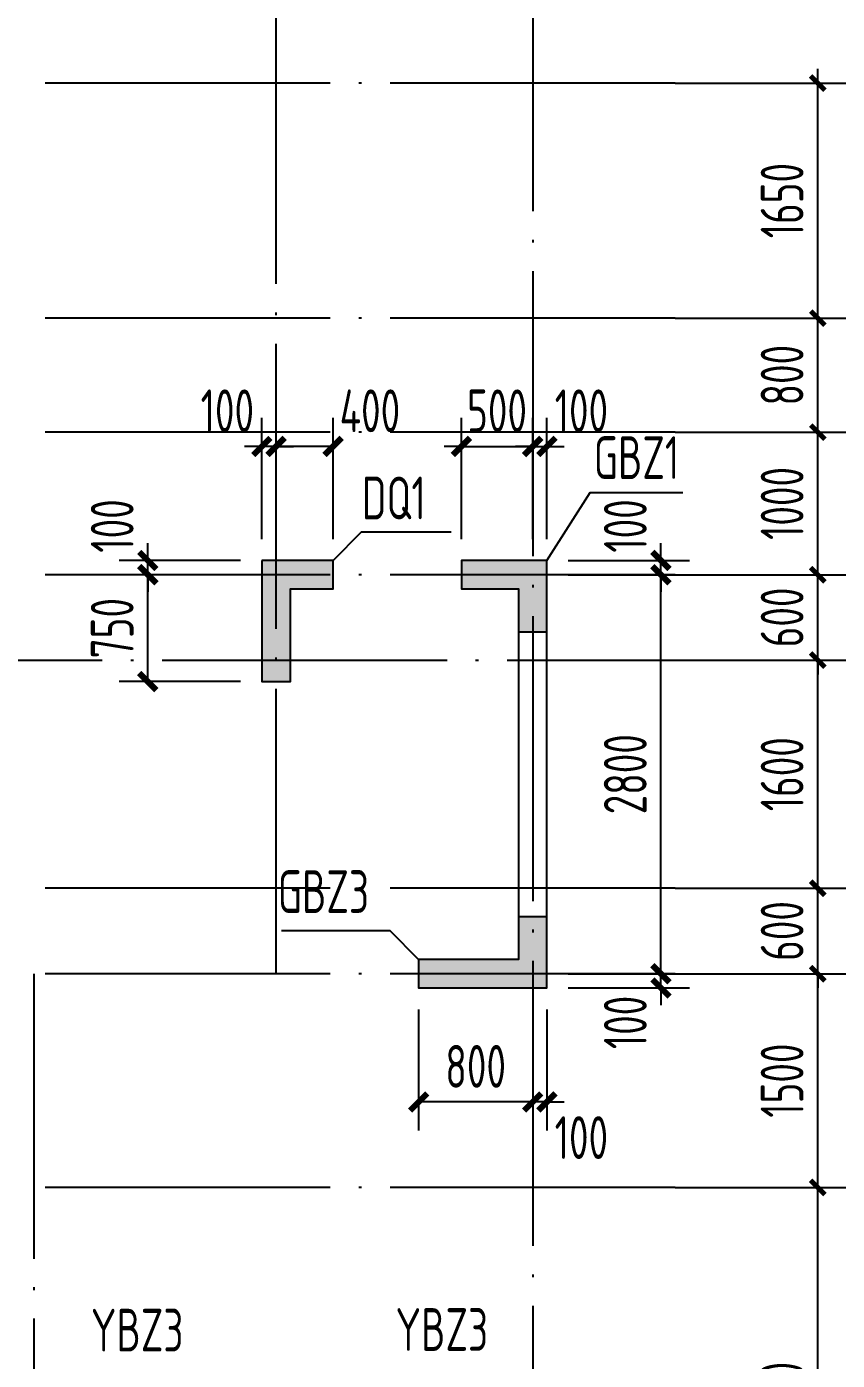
# Model space of a CAD drawing. Extents: x -1712635 to -854203, y -534641 to -21985.
# Drawn here: x -1314581 to -1308894, y -219997 to -210638 of the extents above; entities that cross this region are included whole.
import ezdxf
from ezdxf.enums import TextEntityAlignment as Align

# ---------------------------------------------------------------- set-up
doc = ezdxf.new("R2010")
doc.units = 0
doc.header["$LTSCALE"] = 1000
doc.linetypes.add('DOTE', pattern=[2.42, 2, -0.2, 0.02, -0.2])
doc.layers.get('0').update_dxf_attribs({"linetype": 'CONTINUOUS'})
doc.layers.get('Defpoints').update_dxf_attribs({"linetype": 'CONTINUOUS'})
for name, color, linetype in [('A-AXIS', 1, 'CONTINUOUS'), ('A-DOTE', 10, 'DOTE'), ('S-Q墙实线', 6, 'CONTINUOUS'), ('S-Q墙标注', 3, 'CONTINUOUS'), ('S-X详图填充', 252, 'CONTINUOUS'), ('S-X详图实线', 4, 'CONTINUOUS'), ('S-Y一般标注', 3, 'CONTINUOUS'), ('S-Z柱编号', 6, 'CONTINUOUS')]:
    doc.layers.add(name, color=color, linetype=linetype)
doc.styles.add('TSSD_DIMENSION', font='Tssdeng.shx', dxfattribs={"width": 0.7, "bigfont": 'tssdchn.shx'})
doc.styles.add('TSSD_REIN', font='tssdeng.shx', dxfattribs={"width": 0.7, "height": 300, "bigfont": 'tssdchn.shx'})
doc.styles.add('结构文字', font='zstxt.shx', dxfattribs={"width": 0.7, "bigfont": 'zshz.shx'})
doc.dimstyles.new('STRUCK', dxfattribs={"dimtxt": 400, "dimasz": 121, "dimexe": 200, "dimexo": 150, "dimgap": 115, "dimtad": 1, "dimdec": 0, "dimdsep": 46, "dimtxsty": '结构文字', "dimblk": 'ARCHTICK', "dimcen": 400, "dimclrd": 3, "dimclre": 3, "dimclrt": 7, "dimadec": 0, "dimazin": 0, "dimtfac": 1, "dimtdec": 0, "dimtix": 1, "dimtmove": 2, "dimatfit": 3, "dimldrblk": '_DIMX', "dimfxl": 0, "dimtolj": 1, "dimtzin": 0, "dimarcsym": 0})
doc.dimstyles.new('TSSD_100_100', dxfattribs={"dimtxt": 300, "dimasz": 100, "dimexe": 100, "dimexo": 250, "dimgap": 100, "dimtad": 1, "dimdec": 0, "dimzin": 0, "dimdsep": 46, "dimtxsty": 'TSSD_DIMENSION', "dimblk": 'ARCHTICK', "dimcen": 0, "dimdle": 100, "dimclrt": 7, "dimadec": 0, "dimazin": 0, "dimtfac": 1, "dimtdec": 0, "dimtix": 1, "dimtmove": 2, "dimatfit": 3, "dimldrblk": 'ARCHTICK', "dimfxl": 0, "dimtolj": 1, "dimtzin": 0, "dimarcsym": 0})

# ---------------------------------------------------------------- blocks, each defined once
blk = doc.blocks.new('_ArchTick')
at = {"color": 0, "const_width": 0.35}
blk.add_lwpolyline([(-0.5, -0.5), (0.5, 0.5)], dxfattribs=at)
blk = doc.blocks.new('*D168')
at = {"layer": 'Defpoints', "color": 0}
for p in [(55600, 10900), (56600, 10900), (55600, 9400)]:
    blk.add_point(p, dxfattribs=at)
at = {"layer": 'S-Y一般标注', "color": 0, "lineweight": -2}
for p, q in [((56600, 9300), (56600, 11000)), ((55850, 10900), (56700, 10900)), ((55850, 9400), (56700, 9400))]:
    blk.add_line(p, q, dxfattribs=at)
at = {"layer": 'S-Y一般标注', "color": 0, "lineweight": -2, "xscale": 100, "yscale": 100, "zscale": 100}
for p, rotation in [((56600, 10900), 90), ((56600, 9400), 270)]:
    blk.add_blockref('_ArchTick', p, dxfattribs=dict(at, rotation=rotation))
at = {"layer": 'S-Y一般标注', "color": 7, "insert": (56350, 10150), "char_height": 300, "attachment_point": 5, "rotation": 90, "style": 'TSSD_DIMENSION'}
blk.add_mtext('\\A1;1500', dxfattribs=at)
blk = doc.blocks.new('*D169')
at = {"layer": 'Defpoints', "color": 0}
for p in [(55600, 11500), (56600, 11500), (55600, 10900)]:
    blk.add_point(p, dxfattribs=at)
at = {"layer": 'S-Y一般标注', "color": 0, "lineweight": -2}
for p, q in [((56600, 11500), (56600, 11600)), ((55850, 11500), (56700, 11500)), ((56600, 10900), (56600, 11500)), ((55850, 10900), (56700, 10900)), ((56600, 10900), (56600, 10800))]:
    blk.add_line(p, q, dxfattribs=at)
at = {"layer": 'S-Y一般标注', "color": 0, "lineweight": -2, "xscale": 100, "yscale": 100, "zscale": 100}
for p, rotation in [((56600, 11500), 270), ((56600, 10900), 90)]:
    blk.add_blockref('_ArchTick', p, dxfattribs=dict(at, rotation=rotation))
at = {"layer": 'S-Y一般标注', "color": 7, "insert": (56350, 11200), "char_height": 300, "attachment_point": 5, "rotation": 90, "style": 'TSSD_DIMENSION'}
blk.add_mtext('\\A1;600', dxfattribs=at)
blk = doc.blocks.new('*D170')
at = {"layer": 'Defpoints', "color": 0}
for p in [(55600, 13100.3), (56600, 13100.3), (55600, 11500)]:
    blk.add_point(p, dxfattribs=at)
at = {"layer": 'S-Y一般标注', "color": 0, "lineweight": -2}
for p, q in [((56600, 11400), (56600, 13200.3)), ((55850, 13100.3), (56700, 13100.3)), ((55850, 11500), (56700, 11500))]:
    blk.add_line(p, q, dxfattribs=at)
at = {"layer": 'S-Y一般标注', "color": 0, "lineweight": -2, "xscale": 100, "yscale": 100, "zscale": 100}
for p, rotation in [((56600, 13100.3), 90), ((56600, 11500), 270)]:
    blk.add_blockref('_ArchTick', p, dxfattribs=dict(at, rotation=rotation))
at = {"layer": 'S-Y一般标注', "color": 7, "insert": (56350, 12300.2), "char_height": 300, "attachment_point": 5, "rotation": 90, "style": 'TSSD_DIMENSION'}
blk.add_mtext('\\A1;1600', dxfattribs=at)
blk = doc.blocks.new('*D171')
at = {"layer": 'Defpoints', "color": 0}
for p in [(55600, 13700), (56600, 13700), (55600, 13100.3)]:
    blk.add_point(p, dxfattribs=at)
at = {"layer": 'S-Y一般标注', "color": 0, "lineweight": -2}
for p, q in [((56600, 13700), (56600, 13800)), ((55850, 13700), (56700, 13700)), ((56600, 13100.3), (56600, 13700)), ((55850, 13100.3), (56700, 13100.3)), ((56600, 13100.3), (56600, 13000.3))]:
    blk.add_line(p, q, dxfattribs=at)
at = {"layer": 'S-Y一般标注', "color": 0, "lineweight": -2, "xscale": 100, "yscale": 100, "zscale": 100}
for p, rotation in [((56600, 13700), 270), ((56600, 13100.3), 90)]:
    blk.add_blockref('_ArchTick', p, dxfattribs=dict(at, rotation=rotation))
at = {"layer": 'S-Y一般标注', "color": 7, "insert": (56350, 13400.2), "char_height": 300, "attachment_point": 5, "rotation": 90, "style": 'TSSD_DIMENSION'}
blk.add_mtext('\\A1;600', dxfattribs=at)
blk = doc.blocks.new('*D172')
at = {"layer": 'Defpoints', "color": 0}
for p in [(55600, 14700), (56600, 14700), (55600, 13700)]:
    blk.add_point(p, dxfattribs=at)
at = {"layer": 'S-Y一般标注', "color": 0, "lineweight": -2}
for p, q in [((56600, 13600), (56600, 14800)), ((55850, 14700), (56700, 14700)), ((55850, 13700), (56700, 13700))]:
    blk.add_line(p, q, dxfattribs=at)
at = {"layer": 'S-Y一般标注', "color": 0, "lineweight": -2, "xscale": 100, "yscale": 100, "zscale": 100}
for p, rotation in [((56600, 14700), 90), ((56600, 13700), 270)]:
    blk.add_blockref('_ArchTick', p, dxfattribs=dict(at, rotation=rotation))
at = {"layer": 'S-Y一般标注', "color": 7, "insert": (56350, 14200), "char_height": 300, "attachment_point": 5, "rotation": 90, "style": 'TSSD_DIMENSION'}
blk.add_mtext('\\A1;1000', dxfattribs=at)
blk = doc.blocks.new('*D173')
at = {"layer": 'Defpoints', "color": 0}
for p in [(55600, 17150), (57400, 17150), (55600, 4600)]:
    blk.add_point(p, dxfattribs=at)
at = {"layer": 'S-Y一般标注', "color": 0, "lineweight": -2}
for p, q in [((57400, 4500), (57400, 17250)), ((55850, 17150), (57500, 17150)), ((55850, 4600), (57500, 4600))]:
    blk.add_line(p, q, dxfattribs=at)
at = {"layer": 'S-Y一般标注', "color": 0, "lineweight": -2, "xscale": 100, "yscale": 100, "zscale": 100}
for p, rotation in [((57400, 17150), 90), ((57400, 4600), 270)]:
    blk.add_blockref('_ArchTick', p, dxfattribs=dict(at, rotation=rotation))
at = {"layer": 'S-Y一般标注', "color": 7, "insert": (57150, 10875), "char_height": 300, "attachment_point": 5, "rotation": 90, "style": 'TSSD_DIMENSION'}
blk.add_mtext('\\A1;12550', dxfattribs=at)
blk = doc.blocks.new('*D174')
at = {"layer": 'Defpoints', "color": 0}
for p in [(55600, 15500), (56600, 15500), (55600, 14700)]:
    blk.add_point(p, dxfattribs=at)
at = {"layer": 'S-Y一般标注', "color": 0, "lineweight": -2}
for p, q in [((56600, 14600), (56600, 15600)), ((55850, 15500), (56700, 15500)), ((55850, 14700), (56700, 14700))]:
    blk.add_line(p, q, dxfattribs=at)
at = {"layer": 'S-Y一般标注', "color": 0, "lineweight": -2, "xscale": 100, "yscale": 100, "zscale": 100}
for p, rotation in [((56600, 15500), 90), ((56600, 14700), 270)]:
    blk.add_blockref('_ArchTick', p, dxfattribs=dict(at, rotation=rotation))
at = {"layer": 'S-Y一般标注', "color": 7, "insert": (56350, 15100), "char_height": 300, "attachment_point": 5, "rotation": 90, "style": 'TSSD_DIMENSION'}
blk.add_mtext('\\A1;800', dxfattribs=at)
blk = doc.blocks.new('*D176')
at = {"layer": 'Defpoints', "color": 0}
for p in [(55600, 9400), (56600, 9400), (55600, 6400)]:
    blk.add_point(p, dxfattribs=at)
at = {"layer": 'S-Y一般标注', "color": 0, "lineweight": -2}
for p, q in [((56600, 6300), (56600, 9500)), ((55850, 9400), (56700, 9400)), ((55850, 6400), (56700, 6400))]:
    blk.add_line(p, q, dxfattribs=at)
at = {"layer": 'S-Y一般标注', "color": 0, "lineweight": -2, "xscale": 100, "yscale": 100, "zscale": 100}
for p, rotation in [((56600, 9400), 90), ((56600, 6400), 270)]:
    blk.add_blockref('_ArchTick', p, dxfattribs=dict(at, rotation=rotation))
at = {"layer": 'S-Y一般标注', "color": 7, "insert": (56350, 7900), "char_height": 300, "attachment_point": 5, "rotation": 90, "style": 'TSSD_DIMENSION'}
blk.add_mtext('\\A1;3000', dxfattribs=at)
blk = doc.blocks.new('*D177')
at = {"layer": 'Defpoints', "color": 0}
for p in [(55600, 17150), (56600, 17150), (55600, 15500)]:
    blk.add_point(p, dxfattribs=at)
at = {"layer": 'S-Y一般标注', "color": 0, "lineweight": -2}
for p, q in [((56600, 15400), (56600, 17250)), ((55850, 17150), (56700, 17150)), ((55850, 15500), (56700, 15500))]:
    blk.add_line(p, q, dxfattribs=at)
at = {"layer": 'S-Y一般标注', "color": 0, "lineweight": -2, "xscale": 100, "yscale": 100, "zscale": 100}
for p, rotation in [((56600, 17150), 90), ((56600, 15500), 270)]:
    blk.add_blockref('_ArchTick', p, dxfattribs=dict(at, rotation=rotation))
at = {"layer": 'S-Y一般标注', "color": 7, "insert": (56350, 16325), "char_height": 300, "attachment_point": 5, "rotation": 90, "style": 'TSSD_DIMENSION'}
blk.add_mtext('\\A1;1650', dxfattribs=at)
blk = doc.blocks.new('*D1836')
at = {"layer": 'Defpoints', "color": 0}
for p in [(-1310931, -217283.9), (-1310131, -217283.9), (-1310931, -217383.9)]:
    blk.add_point(p, dxfattribs=at)
at = {"layer": 'S-Q墙标注', "color": 3, "lineweight": -2}
for p, q in [((-1310131, -217283.9), (-1310131, -217162.9)), ((-1310781, -217283.9), (-1309931, -217283.9)), ((-1310131, -217383.9), (-1310131, -217283.9)), ((-1310781, -217383.9), (-1309931, -217383.9)), ((-1310131, -217383.9), (-1310131, -217504.9))]:
    blk.add_line(p, q, dxfattribs=at)
at = {"layer": 'S-Q墙标注', "color": 3, "lineweight": -2, "xscale": 121, "yscale": 121, "zscale": 121}
for p, rotation in [((-1310131, -217283.9), 270), ((-1310131, -217383.9), 90)]:
    blk.add_blockref('_ArchTick', p, dxfattribs=dict(at, rotation=rotation))
at = {"layer": 'S-Q墙标注', "color": 7, "insert": (-1310381, -217625.8), "char_height": 300, "attachment_point": 5, "rotation": 90, "style": 'TSSD_REIN'}
blk.add_mtext('\\A1;100', dxfattribs=at)
blk = doc.blocks.new('_DIMX')
blk.add_line((-150, 0), (150, 0))
at = {"const_width": 50}
blk.add_lwpolyline([(-70, -70), (70, 70)], dxfattribs=at)
blk = doc.blocks.new('*D1837')
at = {"layer": 'Defpoints', "color": 0}
for p in [(-1310931, -214483.9), (-1310131, -214483.9), (-1310931, -217283.9)]:
    blk.add_point(p, dxfattribs=at)
at = {"layer": 'S-Q墙标注', "color": 3, "lineweight": -2}
for p, q in [((-1310781, -214483.9), (-1309931, -214483.9)), ((-1310131, -217283.9), (-1310131, -214483.9)), ((-1310781, -217283.9), (-1309931, -217283.9))]:
    blk.add_line(p, q, dxfattribs=at)
at = {"layer": 'S-Q墙标注', "color": 3, "lineweight": -2, "xscale": 121, "yscale": 121, "zscale": 121}
for p, rotation in [((-1310131, -214483.9), 90), ((-1310131, -217283.9), 270)]:
    blk.add_blockref('_ArchTick', p, dxfattribs=dict(at, rotation=rotation))
at = {"layer": 'S-Q墙标注', "color": 7, "insert": (-1310381, -215883.9), "char_height": 300, "attachment_point": 5, "rotation": 90, "style": 'TSSD_REIN'}
blk.add_mtext('\\A1;2800', dxfattribs=at)
blk = doc.blocks.new('*D1838')
at = {"layer": 'Defpoints', "color": 0}
for p in [(-1310931, -214383.9), (-1310131, -214383.9), (-1310931, -214483.9)]:
    blk.add_point(p, dxfattribs=at)
at = {"layer": 'S-Q墙标注', "color": 3, "lineweight": -2}
for p, q in [((-1310131, -214383.9), (-1310131, -214262.9)), ((-1310781, -214383.9), (-1309931, -214383.9)), ((-1310131, -214483.9), (-1310131, -214383.9)), ((-1310781, -214483.9), (-1309931, -214483.9)), ((-1310131, -214483.9), (-1310131, -214604.9))]:
    blk.add_line(p, q, dxfattribs=at)
at = {"layer": 'S-Q墙标注', "color": 3, "lineweight": -2, "xscale": 121, "yscale": 121, "zscale": 121}
for p, rotation in [((-1310131, -214383.9), 270), ((-1310131, -214483.9), 90)]:
    blk.add_blockref('_ArchTick', p, dxfattribs=dict(at, rotation=rotation))
at = {"layer": 'S-Q墙标注', "color": 7, "insert": (-1310381, -214142), "char_height": 300, "attachment_point": 5, "rotation": 90, "style": 'TSSD_REIN'}
blk.add_mtext('\\A1;100', dxfattribs=at)
blk = doc.blocks.new('*D1839')
at = {"layer": 'Defpoints', "color": 0}
for p in [(-1311031, -217383.9), (-1310931, -217383.9), (-1311031, -218183.9)]:
    blk.add_point(p, dxfattribs=at)
at = {"layer": 'S-Q墙标注', "color": 3, "lineweight": -2}
for p, q in [((-1311031, -217533.9), (-1311031, -218383.9)), ((-1310931, -217533.9), (-1310931, -218383.9)), ((-1311031, -218183.9), (-1311152, -218183.9)), ((-1310931, -218183.9), (-1311031, -218183.9)), ((-1310931, -218183.9), (-1310810, -218183.9))]:
    blk.add_line(p, q, dxfattribs=at)
at = {"layer": 'S-Q墙标注', "color": 3, "lineweight": -2, "xscale": 121, "yscale": 121, "zscale": 121}
blk.add_blockref('_ArchTick', (-1311031, -218183.9), dxfattribs=at)
at = {"layer": 'S-Q墙标注', "color": 3, "lineweight": -2, "xscale": 121, "yscale": 121, "zscale": 121, "rotation": 180}
blk.add_blockref('_ArchTick', (-1310931, -218183.9), dxfattribs=at)
at = {"layer": 'S-Q墙标注', "color": 7, "insert": (-1310689.1, -218433.9), "char_height": 300, "attachment_point": 5, "style": 'TSSD_REIN'}
blk.add_mtext('\\A1;100', dxfattribs=at)
blk = doc.blocks.new('*D1840')
at = {"layer": 'Defpoints', "color": 0}
for p in [(-1311831, -217383.9), (-1311031, -217383.9), (-1311831, -218183.9)]:
    blk.add_point(p, dxfattribs=at)
at = {"layer": 'S-Q墙标注', "color": 3, "lineweight": -2}
for p, q in [((-1311831, -217533.9), (-1311831, -218383.9)), ((-1311031, -217533.9), (-1311031, -218383.9)), ((-1311031, -218183.9), (-1311831, -218183.9))]:
    blk.add_line(p, q, dxfattribs=at)
at = {"layer": 'S-Q墙标注', "color": 3, "lineweight": -2, "xscale": 121, "yscale": 121, "zscale": 121, "rotation": 180}
blk.add_blockref('_ArchTick', (-1311831, -218183.9), dxfattribs=at)
at = {"layer": 'S-Q墙标注', "color": 3, "lineweight": -2, "xscale": 121, "yscale": 121, "zscale": 121}
blk.add_blockref('_ArchTick', (-1311031, -218183.9), dxfattribs=at)
at = {"layer": 'S-Q墙标注', "color": 7, "insert": (-1311431, -217933.9), "char_height": 300, "attachment_point": 5, "style": 'TSSD_REIN'}
blk.add_mtext('\\A1;800', dxfattribs=at)
blk = doc.blocks.new('*D1843')
at = {"layer": 'Defpoints', "color": 0}
for p in [(-1311031, -213583.9), (-1311531, -214383.9), (-1311031, -214383.9)]:
    blk.add_point(p, dxfattribs=at)
at = {"layer": 'S-Q墙标注', "color": 3, "lineweight": -2}
for p, q in [((-1311531, -214233.9), (-1311531, -213383.9)), ((-1311031, -214233.9), (-1311031, -213383.9)), ((-1311531, -213583.9), (-1311652, -213583.9)), ((-1311531, -213583.9), (-1311031, -213583.9)), ((-1311031, -213583.9), (-1310910, -213583.9))]:
    blk.add_line(p, q, dxfattribs=at)
at = {"layer": 'S-Q墙标注', "color": 3, "lineweight": -2, "xscale": 121, "yscale": 121, "zscale": 121}
blk.add_blockref('_ArchTick', (-1311531, -213583.9), dxfattribs=at)
at = {"layer": 'S-Q墙标注', "color": 3, "lineweight": -2, "xscale": 121, "yscale": 121, "zscale": 121, "rotation": 180}
blk.add_blockref('_ArchTick', (-1311031, -213583.9), dxfattribs=at)
at = {"layer": 'S-Q墙标注', "color": 7, "insert": (-1311281, -213333.9), "char_height": 300, "attachment_point": 5, "style": 'TSSD_REIN'}
blk.add_mtext('\\A1;500', dxfattribs=at)
blk = doc.blocks.new('*D1844')
at = {"layer": 'Defpoints', "color": 0}
for p in [(-1310931, -213583.9), (-1311031, -214383.9), (-1310931, -214383.9)]:
    blk.add_point(p, dxfattribs=at)
at = {"layer": 'S-Q墙标注', "color": 3, "lineweight": -2}
for p, q in [((-1311031, -214233.9), (-1311031, -213383.9)), ((-1310931, -214233.9), (-1310931, -213383.9)), ((-1311031, -213583.9), (-1311152, -213583.9)), ((-1311031, -213583.9), (-1310931, -213583.9)), ((-1310931, -213583.9), (-1310810, -213583.9))]:
    blk.add_line(p, q, dxfattribs=at)
at = {"layer": 'S-Q墙标注', "color": 3, "lineweight": -2, "xscale": 121, "yscale": 121, "zscale": 121}
blk.add_blockref('_ArchTick', (-1311031, -213583.9), dxfattribs=at)
at = {"layer": 'S-Q墙标注', "color": 3, "lineweight": -2, "xscale": 121, "yscale": 121, "zscale": 121, "rotation": 180}
blk.add_blockref('_ArchTick', (-1310931, -213583.9), dxfattribs=at)
at = {"layer": 'S-Q墙标注', "color": 7, "insert": (-1310689.1, -213333.9), "char_height": 300, "attachment_point": 5, "style": 'TSSD_REIN'}
blk.add_mtext('\\A1;100', dxfattribs=at)
blk = doc.blocks.new('*D1855')
at = {"layer": 'Defpoints', "color": 0}
for p in [(-1313731, -214483.9), (-1312931, -214483.9), (-1312931, -215233.8)]:
    blk.add_point(p, dxfattribs=at)
at = {"layer": 'S-Q墙标注', "color": 3, "lineweight": -2}
for p, q in [((-1313081, -214483.9), (-1313931, -214483.9)), ((-1313731, -215233.8), (-1313731, -214483.9)), ((-1313081, -215233.8), (-1313931, -215233.8))]:
    blk.add_line(p, q, dxfattribs=at)
at = {"layer": 'S-Q墙标注', "color": 3, "lineweight": -2, "xscale": 121, "yscale": 121, "zscale": 121}
for p, rotation in [((-1313731, -214483.9), 90), ((-1313731, -215233.8), 270)]:
    blk.add_blockref('_ArchTick', p, dxfattribs=dict(at, rotation=rotation))
at = {"layer": 'S-Q墙标注', "color": 7, "insert": (-1313981, -214858.9), "char_height": 300, "attachment_point": 5, "rotation": 90, "style": 'TSSD_REIN'}
blk.add_mtext('\\A1;750', dxfattribs=at)
blk = doc.blocks.new('*D1856')
at = {"layer": 'Defpoints', "color": 0}
for p in [(-1313731, -214383.9), (-1312931, -214383.9), (-1312931, -214483.9)]:
    blk.add_point(p, dxfattribs=at)
at = {"layer": 'S-Q墙标注', "color": 3, "lineweight": -2}
for p, q in [((-1313731, -214383.9), (-1313731, -214262.9)), ((-1313081, -214383.9), (-1313931, -214383.9)), ((-1313731, -214483.9), (-1313731, -214383.9)), ((-1313081, -214483.9), (-1313931, -214483.9)), ((-1313731, -214483.9), (-1313731, -214604.9))]:
    blk.add_line(p, q, dxfattribs=at)
at = {"layer": 'S-Q墙标注', "color": 3, "lineweight": -2, "xscale": 121, "yscale": 121, "zscale": 121}
for p, rotation in [((-1313731, -214383.9), 270), ((-1313731, -214483.9), 90)]:
    blk.add_blockref('_ArchTick', p, dxfattribs=dict(at, rotation=rotation))
at = {"layer": 'S-Q墙标注', "color": 7, "insert": (-1313981, -214142), "char_height": 300, "attachment_point": 5, "rotation": 90, "style": 'TSSD_REIN'}
blk.add_mtext('\\A1;100', dxfattribs=at)
blk = doc.blocks.new('*D1857')
at = {"layer": 'Defpoints', "color": 0}
for p in [(-1312831, -213583.9), (-1312831, -214383.9), (-1312431.1, -214383.9)]:
    blk.add_point(p, dxfattribs=at)
at = {"layer": 'S-Q墙标注', "color": 3, "lineweight": -2}
for p, q in [((-1312831, -214233.9), (-1312831, -213383.9)), ((-1312431.1, -214233.9), (-1312431.1, -213383.9)), ((-1312431.1, -213583.9), (-1312831, -213583.9))]:
    blk.add_line(p, q, dxfattribs=at)
at = {"layer": 'S-Q墙标注', "color": 3, "lineweight": -2, "xscale": 121, "yscale": 121, "zscale": 121, "rotation": 180}
blk.add_blockref('_ArchTick', (-1312831, -213583.9), dxfattribs=at)
at = {"layer": 'S-Q墙标注', "color": 3, "lineweight": -2, "xscale": 121, "yscale": 121, "zscale": 121}
blk.add_blockref('_ArchTick', (-1312431.1, -213583.9), dxfattribs=at)
at = {"layer": 'S-Q墙标注', "color": 7, "insert": (-1312173, -213333.9), "char_height": 300, "attachment_point": 5, "style": 'TSSD_REIN'}
blk.add_mtext('\\A1;400', dxfattribs=at)
blk = doc.blocks.new('*D1858')
at = {"layer": 'Defpoints', "color": 0}
for p in [(-1312931, -213583.9), (-1312931, -214383.9), (-1312831, -214383.9)]:
    blk.add_point(p, dxfattribs=at)
at = {"layer": 'S-Q墙标注', "color": 3, "lineweight": -2}
for p, q in [((-1312931, -214233.9), (-1312931, -213383.9)), ((-1312831, -214233.9), (-1312831, -213383.9)), ((-1312931, -213583.9), (-1313052, -213583.9)), ((-1312831, -213583.9), (-1312931, -213583.9)), ((-1312831, -213583.9), (-1312710, -213583.9))]:
    blk.add_line(p, q, dxfattribs=at)
at = {"layer": 'S-Q墙标注', "color": 3, "lineweight": -2, "xscale": 121, "yscale": 121, "zscale": 121}
blk.add_blockref('_ArchTick', (-1312931, -213583.9), dxfattribs=at)
at = {"layer": 'S-Q墙标注', "color": 3, "lineweight": -2, "xscale": 121, "yscale": 121, "zscale": 121, "rotation": 180}
blk.add_blockref('_ArchTick', (-1312831, -213583.9), dxfattribs=at)
at = {"layer": 'S-Q墙标注', "color": 7, "insert": (-1313172.9, -213333.9), "char_height": 300, "attachment_point": 5, "style": 'TSSD_REIN'}
blk.add_mtext('\\A1;100', dxfattribs=at)
blk = doc.blocks.new('20210726.16395156')
at = {"layer": 'A-AXIS'}
for p, q in [((55600, 17150), (58400, 17150)), ((55600, 15500), (58400, 15500)), ((55600, 14700), (58400, 14700)), ((55600, 13700), (58400, 13700)), ((55600, 13100.3), (58400, 13100.3)), ((55600, 11500), (58400, 11500)), ((55600, 10900), (58400, 10900)), ((55600, 9400), (58400, 9400))]:
    blk.add_line(p, q, dxfattribs=at)
at = {"layer": 'A-DOTE'}
for p, q in [((52800, 10900), (52800, 18249.9)), ((54600, 18249.9), (54600, 3600)), ((55600, 17150), (3600, 17150)), ((55600, 15500), (3600, 15500)), ((55600, 14700), (3600, 14700)), ((55600, 13700), (3600, 13700)), ((3600, 13100.3), (55600, 13100.3)), ((55600, 11500), (3600, 11500)), ((55600, 10900), (3600, 10900)), ((51100, 10900), (51100, 3600)), ((55600, 9400), (3600, 9400))]:
    blk.add_line(p, q, dxfattribs=at)
at = {"layer": 'S-Y一般标注'}
for base, p1, p2, picture, middle in [((57400, 17150), (55600, 4600), (55600, 17150), '*D173', (57150, 10875)), ((56600, 17150), (55600, 15500), (55600, 17150), '*D177', (56350, 16325)), ((56600, 15500), (55600, 14700), (55600, 15500), '*D174', (56350, 15100)), ((56600, 14700), (55600, 13700), (55600, 14700), '*D172', (56350, 14200)), ((56600, 13700), (55600, 13100.3), (55600, 13700), '*D171', (56350, 13400.2)), ((56600, 13100.3), (55600, 11500), (55600, 13100.3), '*D170', (56350, 12300.2)), ((56600, 11500), (55600, 10900), (55600, 11500), '*D169', (56350, 11200)), ((56600, 10900), (55600, 9400), (55600, 10900), '*D168', (56350, 10150)), ((56600, 9400), (55600, 6400), (55600, 9400), '*D176', (56350, 7900))]:
    dim = blk.add_linear_dim(base=base, p1=p1, p2=p2, angle=90, dimstyle='TSSD_100_100', dxfattribs=at)
    dim.commit()
    dim.dimension.update_dxf_attribs({"geometry": picture, "text_midpoint": middle})

msp = doc.modelspace()

# ---------------------------------------------------------------- hatches: boundary and pattern name
at = {"layer": 'S-X详图填充'}
h = msp.add_hatch(color=256, dxfattribs=at)
h.dxf.hatch_style = 1
h.paths.add_polyline_path([(-1312931, -214383.87), (-1312931, -215233.85), (-1312731, -215233.85), (-1312731, -214583.87), (-1312431.09, -214583.87), (-1312431.09, -214383.87)])
h = msp.add_hatch(color=256, dxfattribs=at)
h.dxf.hatch_style = 1
h.paths.add_polyline_path([(-1311130.99, -214883.87), (-1310930.99, -214883.87), (-1310930.99, -214383.87), (-1311530.99, -214383.87), (-1311530.99, -214583.87), (-1311130.99, -214583.87)])
h = msp.add_hatch(color=256, dxfattribs=at)
h.dxf.hatch_style = 1
h.paths.add_polyline_path([(-1310930.99, -216883.87), (-1311130.99, -216883.87), (-1311130.99, -217183.87), (-1311830.99, -217183.87), (-1311830.99, -217383.87), (-1310930.99, -217383.87)])

# ---------------------------------------------------------------- linework, layer by layer
at = {"layer": 'S-Q墙实线'}
for points in [[(-1312931, -214383.87), (-1312931, -215233.85), (-1312731, -215233.85), (-1312731, -214583.87), (-1312431.09, -214583.87), (-1312431.09, -214383.87)], [(-1311130.99, -217183.87), (-1311830.99, -217183.87), (-1311830.99, -217383.87), (-1310930.99, -217383.87), (-1310930.99, -214383.87), (-1311530.99, -214383.87), (-1311530.99, -214583.87), (-1311130.99, -214583.87)]]:
    msp.add_lwpolyline(points, close=True, dxfattribs=at)
at = {"layer": 'S-X详图实线'}
for points in [[(-1312931, -214383.87), (-1312931, -215233.85), (-1312731, -215233.85), (-1312731, -214583.87), (-1312431.09, -214583.87), (-1312431.09, -214383.87), (-1312931, -214383.87)], [(-1311130.99, -214883.87), (-1310930.99, -214883.87), (-1310930.99, -214383.87), (-1311530.99, -214383.87), (-1311530.99, -214583.87), (-1311130.99, -214583.87), (-1311130.99, -214883.87)], [(-1310930.99, -216883.87), (-1311130.99, -216883.87), (-1311130.99, -217183.87), (-1311830.99, -217183.87), (-1311830.99, -217383.87), (-1310930.99, -217383.87), (-1310930.99, -216883.87)]]:
    msp.add_lwpolyline(points, close=True, dxfattribs=at)
at = {"layer": 'S-Z柱编号', "color": 7}
for points in [[(-1310930.99, -214383.87), (-1310628.2, -213906.86), (-1309976.62, -213906.86)], [(-1312431.08, -214383.87), (-1312231.08, -214183.87), (-1311603.61, -214183.87)], [(-1311830.99, -217183.87), (-1312030.99, -216983.87), (-1312792.06, -216983.87)]]:
    msp.add_lwpolyline(points, dxfattribs=at)

# ---------------------------------------------------------------- block references
at = {"layer": 'A-DOTE'}
msp.add_blockref('20210726.16395156', (-1365630.99, -228183.92), dxfattribs=at)

# ---------------------------------------------------------------- texts
at = {"layer": 'S-Z柱编号', "color": 7, "style": 'TSSD_REIN', "width": 0.7}
for s, p in [('GBZ1', (-1310602.2, -213902.38)), ('DQ1', (-1312229.21, -214185.59)), ('GBZ3', (-1312818.95, -216947.63)), ('YBZ3', (-1314131, -220024.59)), ('YBZ3', (-1311993.82, -220020.17))]:
    msp.add_text(s, height=300, dxfattribs=at).set_placement(p, align=Align.BOTTOM_LEFT)

# ---------------------------------------------------------------- dimensions: what is measured, and where the dimension line sits
at = {"layer": 'S-Q墙标注'}
for base, p1, p2, angle, picture, middle in [((-1312931, -213583.87), (-1312830.99, -214383.87), (-1312931, -214383.87), 180, '*D1858', (-1313172.92, -213333.87)), ((-1312830.99, -213583.87), (-1312431.08, -214383.87), (-1312830.99, -214383.87), 180, '*D1857', (-1312173.01, -213333.87)), ((-1313731, -214383.87), (-1312931, -214483.87), (-1312931, -214383.87), 90, '*D1856', (-1313981, -214141.95)), ((-1310130.99, -214383.87), (-1310930.99, -214483.87), (-1310930.99, -214383.87), 90, '*D1838', (-1310380.99, -214141.95)), ((-1310130.99, -217283.87), (-1310930.99, -217383.87), (-1310930.99, -217283.87), 90, '*D1836', (-1310380.99, -217625.8)), ((-1311030.99, -218183.87), (-1310930.99, -217383.87), (-1311030.99, -217383.87), 180, '*D1839', (-1310689.06, -218433.87))]:
    dim = msp.add_linear_dim(base=base, p1=p1, p2=p2, angle=angle, dimstyle='STRUCK', override={"dimtxt": 300, "dimgap": 100, "dimtxsty": 'TSSD_REIN'}, dxfattribs=at)
    dim.commit()
    dim.dimension.update_dxf_attribs({"geometry": picture, "text_midpoint": middle, "dimtype": 160})
dim = msp.add_linear_dim(base=(-1311030.99, -213583.87), p1=(-1311530.99, -214383.87), p2=(-1311030.99, -214383.87), dimstyle='STRUCK', override={"dimtxt": 300, "dimgap": 100, "dimtxsty": 'TSSD_REIN'}, dxfattribs=at)
dim.commit()
dim.dimension.update_dxf_attribs({"geometry": '*D1843', "text_midpoint": (-1311280.99, -213333.87)})
dim = msp.add_linear_dim(base=(-1310930.98, -213583.87), p1=(-1311030.99, -214383.87), p2=(-1310930.98, -214383.87), dimstyle='STRUCK', override={"dimtxt": 300, "dimgap": 100, "dimtxsty": 'TSSD_REIN'}, dxfattribs=at)
dim.commit()
dim.dimension.update_dxf_attribs({"geometry": '*D1844', "text_midpoint": (-1310689.05, -213333.87), "dimtype": 160})
for base, p1, p2, angle, picture, middle in [((-1313731, -214483.87), (-1312931, -215233.85), (-1312931, -214483.87), 90, '*D1855', (-1313981, -214858.86)), ((-1310130.99, -214483.87), (-1310930.99, -217283.87), (-1310930.99, -214483.87), 90, '*D1837', (-1310380.99, -215883.87)), ((-1311830.99, -218183.87), (-1311030.99, -217383.87), (-1311830.99, -217383.87), 180, '*D1840', (-1311430.99, -217933.87))]:
    dim = msp.add_linear_dim(base=base, p1=p1, p2=p2, angle=angle, dimstyle='STRUCK', override={"dimtxt": 300, "dimgap": 100, "dimtxsty": 'TSSD_REIN'}, dxfattribs=at)
    dim.commit()
    dim.dimension.update_dxf_attribs({"geometry": picture, "text_midpoint": middle})

doc.saveas('drawing.dxf')
